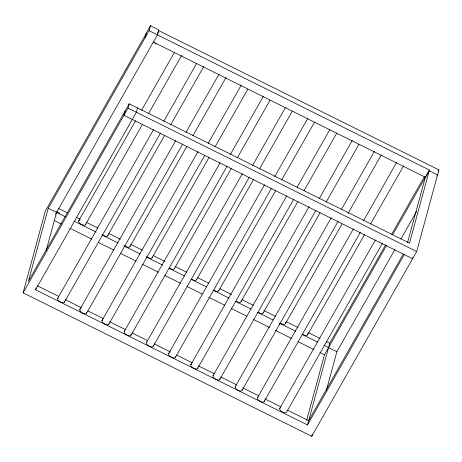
<?xml version="1.0" encoding="UTF-8"?>
<svg xmlns="http://www.w3.org/2000/svg" width="462" height="462" viewBox="0 0 462 462"><rect width="100%" height="100%" fill="white"/><g stroke="black" fill="none" stroke-linecap="round" stroke-linejoin="round"><path stroke-width="0.69" d="M157.386 34.846L158.558 30.544L438.9 169.877L416.689 251.559L311.74 436.295L23.1 292.839L45.311 211.157L146.171 33.616M149.087 30.717L48.233 208.258L28.355 281.346L129.216 103.806L409.528 243.122L429.406 170.039L149.087 30.717L150.45 25.705L158.778 29.845L157.415 34.858L55.538 214.201M404.273 254.62L307.507 424.959L35.516 289.778L36.019 287.936M46.148 250.681L56.751 211.683L59.529 213.063L59.332 213.779M125.127 111.001L123.955 115.298L412.601 258.755L412.936 257.525M144.999 37.919L146.362 32.9L150.45 25.705M23.1 292.839L128.043 108.102L129.216 103.806M137.543 107.941L136.382 112.243L35.516 289.778M306.67 420.201L324.457 354.776L386.538 245.495M307.507 424.959L329.718 343.278L385.574 244.958M311.74 436.295L312.306 434.216M326.276 390.696L336.873 351.715L394.866 249.636M407.524 242.666L425.317 177.235L153.297 42.042M78.627 221.027L135.516 120.888M141.557 110.245L174.272 52.668M85.568 224.474L142.452 124.336M148.498 113.692L181.566 55.486M57.542 298.573L153.54 129.591M163.762 121.281L196.471 63.698M64.478 302.027L160.476 133.039M107.767 235.51L164.657 135.372M170.703 124.728L203.765 66.522M79.741 309.609L175.739 140.627M185.967 132.317L219.034 74.111M86.683 313.057L182.681 144.075M129.972 246.546L186.862 146.402M192.902 135.764L225.97 77.558M101.946 320.645L197.944 151.657M208.171 143.353L241.233 85.147M108.888 324.093L204.527 155.734M152.177 257.582L209.067 157.438M215.107 146.8L247.817 89.218M124.151 331.681L220.149 162.693M230.371 154.389L263.438 96.183M131.087 335.129L227.085 166.141M174.382 268.613L231.266 168.474M237.312 157.837L270.022 100.254M146.356 342.717L242.348 173.729M252.575 165.419L285.643 107.213M153.292 346.165L249.289 177.177M196.581 279.649L253.471 179.51M259.517 168.873L292.227 111.29M168.555 353.753L264.553 184.765M274.78 176.455L307.848 118.249M175.496 357.201L271.494 188.213M218.786 290.685L275.675 190.546M281.716 179.903L314.426 122.326M190.76 364.784L286.758 195.801M297.008 187.405L329.718 129.828M197.696 368.237L293.693 199.249M241.014 301.634L297.898 201.496M303.944 190.852L336.654 133.275M212.965 375.82L308.963 206.832M319.213 198.631L352.275 140.425M219.9 379.267L315.898 210.285M263.219 312.861L320.102 212.722M326.149 202.079L358.858 144.502M235.164 386.856L331.162 217.868M341.43 209.419L374.491 151.213M242.105 390.303L338.103 221.315M285.435 323.648L341.967 224.134M348.013 213.496L381.075 155.29M257.369 397.892L353.366 228.904M363.594 220.588L396.662 162.381M264.31 401.339L360.308 232.351M307.6 334.817L364.489 234.679M370.536 224.035L403.597 165.829M279.677 408.547L375.317 240.182M382.611 243.006L286.613 411.994A3.898 1.813 29.6 0 1 281.78 411.555A3.898 1.813 29.6 0 1 280.382 407.882M391.62 234.309L424.353 176.692M392.584 234.852L429.406 170.039M425.121 177.951L429.21 170.755L437.537 174.89L436.856 176.091M438.219 171.079L438.9 169.877M400.912 238.987L416.568 211.434M403.309 254.077L308.674 420.663L287.352 410.065M128.043 108.102L416.689 251.559M58.374 208.42L67.417 212.913M76.461 217.411L80.336 219.34M86.798 222.551L97.782 228.009M108.766 233.466L120.391 239.247M130.729 244.381L142.36 250.161M153.344 255.619L164.974 261.4M175.312 266.539L186.937 272.32M197.274 277.454L208.905 283.235M219.889 288.692L231.514 294.473M241.851 299.613L253.482 305.388M263.819 310.528L275.45 316.308M286.428 321.766L298.059 327.546M308.397 332.68L320.027 338.461M326.484 341.672L329.718 343.278M48.233 208.258L65.142 216.666M74.18 221.159L96.131 232.068M101.94 234.956L118.081 242.977M123.891 245.865L140.032 253.886M146.489 257.091L162.63 265.113M169.086 268.324L184.581 276.028M191.037 279.233L206.531 286.937M212.988 290.142L229.123 298.163M235.58 301.374L251.074 309.072M257.53 312.283L273.025 319.981M279.481 323.192L295.622 331.214M302.079 334.424L317.573 342.123M324.029 345.333L336.873 351.715M54.406 220.559L61.515 224.093M69.912 228.263L91.88 239.183M98.337 242.394L113.843 250.098M120.305 253.309L135.811 261.018M142.273 264.229L158.42 272.257M164.882 275.468L180.388 283.171M186.85 286.382L202.356 294.086M208.812 297.297L224.965 305.324M231.427 308.535L246.933 316.245M253.395 319.456L269.542 327.483M275.358 330.37L291.51 338.398M297.973 341.609L314.12 349.636M319.935 352.529L324.457 354.776M37.33 285.805L58.651 296.396M65.113 299.607L81.26 307.634M87.722 310.845L103.228 318.555M109.69 321.766L125.837 329.793M132.299 333.004L147.805 340.708M154.268 343.919L170.42 351.946M176.877 355.157L192.383 362.866M198.198 365.754L214.351 373.781M220.813 376.992L236.96 385.019M242.775 387.913L258.928 395.94M264.743 398.827L280.896 406.855M279.187 323.683L279.868 324.197M154.845 42.81L156.058 44.225M64.484 301.501A3.898 1.813 29.6 0 1 60.072 301.853A3.898 1.813 29.6 0 1 58.247 297.909M86.689 312.537A3.898 1.813 29.6 0 1 82.276 312.884A3.898 1.813 29.6 0 1 80.452 308.945M108.893 323.573A3.898 1.813 29.6 0 1 104.481 323.92A3.898 1.813 29.6 0 1 102.656 319.981M130.867 334.003A3.898 1.813 29.6 0 1 127.131 335.198A3.898 1.813 29.6 0 1 124.855 331.017M153.297 345.64A3.898 1.813 29.6 0 1 148.885 345.992A3.898 1.813 29.6 0 1 147.06 342.053M175.502 356.676A3.898 1.813 29.6 0 1 171.09 357.028A3.898 1.813 29.6 0 1 169.265 353.084M197.707 367.712A3.898 1.813 29.6 0 1 193.295 368.064A3.898 1.813 29.6 0 1 191.47 364.12M219.912 378.748A3.898 1.813 29.6 0 1 215.494 379.094A3.898 1.813 29.6 0 1 213.669 375.156M242.111 389.784A3.898 1.813 29.6 0 1 237.699 390.13A3.898 1.813 29.6 0 1 235.874 386.192M264.316 400.82A3.898 1.813 29.6 0 1 259.904 401.166A3.898 1.813 29.6 0 1 258.079 397.228M218.792 290.165A3.898 1.813 29.6 0 1 213.946 290.246M196.593 279.129A3.898 1.813 29.6 0 1 191.747 279.21M174.388 268.093A3.898 1.813 29.6 0 1 169.542 268.174M152.183 257.057A3.898 1.813 29.6 0 1 150.433 258.327A3.898 1.813 29.6 0 1 146.552 256.543M129.978 246.021A3.898 1.813 29.6 0 1 128.228 247.291A3.898 1.813 29.6 0 1 124.347 245.513M107.779 234.985A3.898 1.813 29.6 0 1 106.023 236.255A3.898 1.813 29.6 0 1 102.142 234.477M85.574 223.955A3.898 1.813 29.6 0 1 81.162 224.301A3.898 1.813 29.6 0 1 79.337 220.362M307.38 333.691A3.898 1.813 29.6 0 1 306.589 335.551A3.898 1.813 29.6 0 1 302.766 334.378M285.216 322.522A3.898 1.813 29.6 0 1 284.419 324.382A3.898 1.813 29.6 0 1 280.596 323.209M263.225 312.335A3.898 1.813 29.6 0 1 258.379 312.422M241.02 301.114A3.898 1.813 29.6 0 1 236.174 301.195"/></g></svg>
